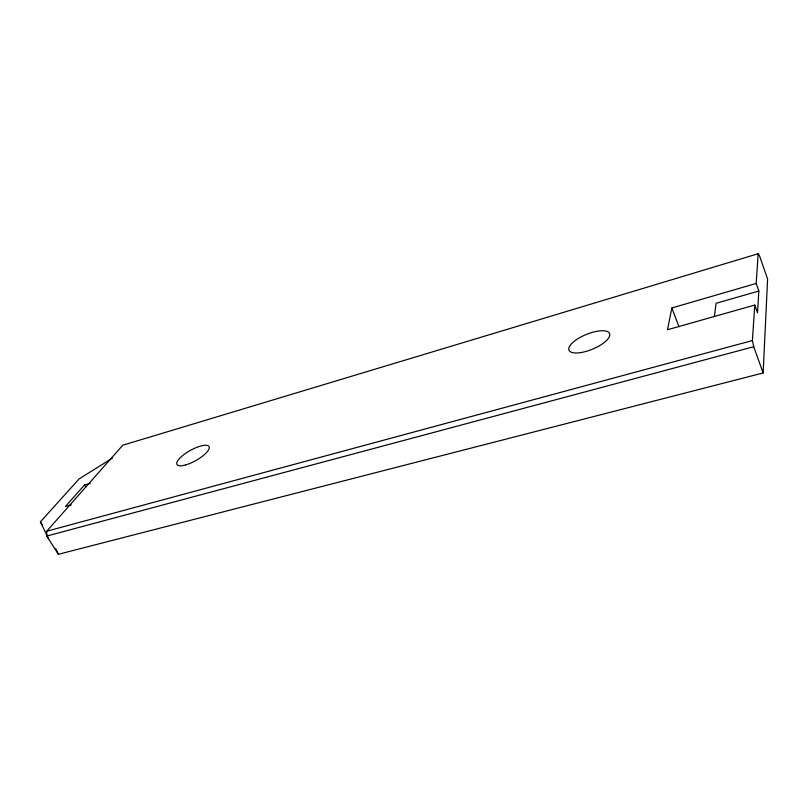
<?xml version="1.0" encoding="UTF-8"?>
<svg xmlns="http://www.w3.org/2000/svg" width="808" height="808" viewBox="0 0 808 808"><rect width="100%" height="100%" fill="white"/><g stroke="black" fill="none" stroke-linecap="round" stroke-linejoin="round"><path stroke-width="1.21" d="M763.136 372.963L767.6 279.134L759.53 255.772L758.167 253.712L122.786 445.218L46.743 531.22L46.773 536.047L58.388 554.288L763.136 372.963L753.733 346.723L752.41 340.552L754.763 305.05L667.509 329.745L671.842 307.969L756.197 283.446L758.167 253.712M756.197 283.446L758.843 291.011L757.51 312.827L754.763 305.05M714.343 316.696L716.07 303.313L758.843 291.011M90.233 483.356L84.507 485.002L65.408 506.505L71.235 504.879M48.571 538.865L40.4 521.847L79.123 478.912L112.302 458.186M46.743 531.22L752.41 340.552M46.773 536.047L753.733 346.723M40.4 521.847L42.42 525.028M84.507 485.002L85.779 487.083M55.712 548.794L58.388 554.288M671.842 307.969L679.013 326.816M185.84 464.883A18.362 5.767 -29.2 0 0 209.222 447.147A18.362 5.767 -29.2 0 0 183.901 454.591A18.362 5.767 -29.2 0 0 185.84 464.883M581.447 352.48A21.937 7.979 -22.3 0 0 609.626 333.664A21.937 7.979 -22.3 0 0 576.76 339.461A21.937 7.979 -22.3 0 0 581.447 352.48"/></g></svg>
